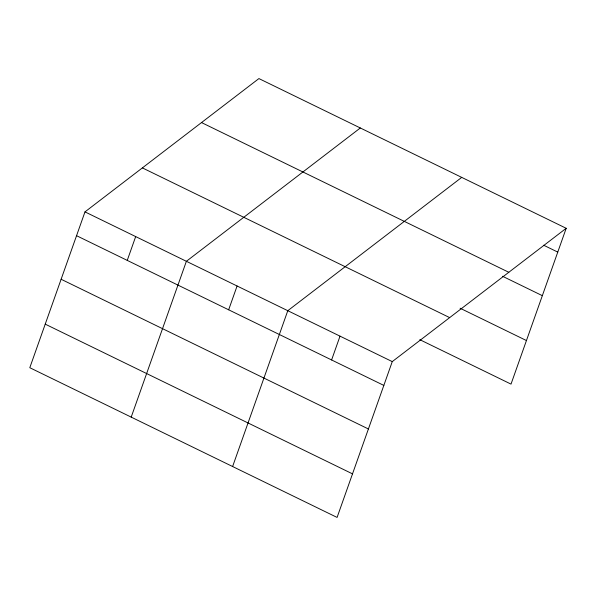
<?xml version="1.0" encoding="UTF-8"?>
<svg xmlns="http://www.w3.org/2000/svg" width="596" height="596" viewBox="0 0 596 596"><rect width="100%" height="100%" fill="white"/><g stroke="black" fill="none" stroke-linecap="round" stroke-linejoin="round"><path stroke-width="0.89" d="M84.982 211.885L29.8 367.71L337.083 517.425L392.265 361.608L566.2 228.29L258.917 78.575L84.982 211.885L392.265 361.608M127.253 260.392L135.679 236.59M131.202 417.118L186.384 261.294L360.319 127.976M228.655 309.801L237.089 285.998M232.611 466.526L287.786 310.702L461.721 177.385M331.6 359.962L340.025 336.151M566.2 228.29L511.018 384.115L419.808 339.675M543.671 245.232L557.767 252.101M201.515 122.567L508.805 272.29M502.54 276.276L542.345 295.668M460.112 308.229L526.447 340.554M142.377 167.893L449.667 317.616M76.549 235.688L383.839 385.411M61.12 279.256L368.41 428.978M45.229 324.142L352.512 473.865"/></g></svg>
